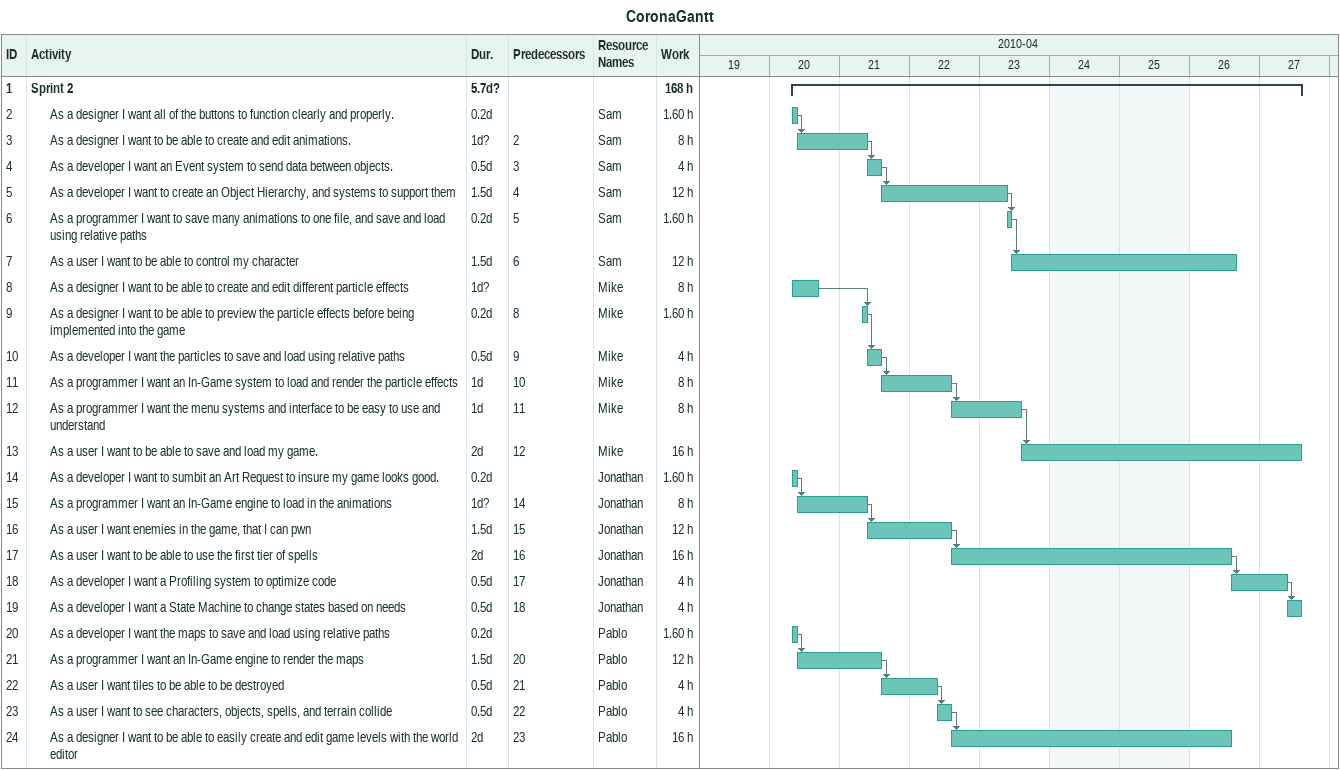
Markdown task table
CoronaGantt

| ID | Level | Task | Duration | Start | Finish | Predecessors | Resources | Work (h) |
|---|---|---|---|---|---|---|---|---|
| 1 | 1 | **Sprint 2** | 5.7d? | 2010-04-20 | 2010-04-27 |  |  | 168 |
| 2 | 2 | As a designer I want all of the buttons to function clearly and properly. | 0.2d | 2010-04-20 | 2010-04-20 |  | Sam | 1.60 |
| 3 | 2 | As a designer I want to be able to create and edit animations. | 1d? | 2010-04-20 | 2010-04-21 | 2 | Sam | 8 |
| 4 | 2 | As a developer I want an Event system to send data between objects. | 0.5d | 2010-04-21 | 2010-04-21 | 3 | Sam | 4 |
| 5 | 2 | As a developer I want to create an Object Hierarchy, and systems to support them | 1.5d | 2010-04-21 | 2010-04-23 | 4 | Sam | 12 |
| 6 | 2 | As a programmer I want to save many animations to one file, and save and load using relative paths | 0.2d | 2010-04-23 | 2010-04-23 | 5 | Sam | 1.60 |
| 7 | 2 | As a user I want to be able to control my character | 1.5d | 2010-04-23 | 2010-04-26 | 6 | Sam | 12 |
| 8 | 2 | As a designer I want to be able to create and edit different particle effects | 1d? | 2010-04-20 | 2010-04-20 |  | Mike | 8 |
| 9 | 2 | As a designer I want to be able to preview the particle effects before being implemented into the game | 0.2d | 2010-04-21 | 2010-04-21 | 8 | Mike | 1.60 |
| 10 | 2 | As a developer I want the particles to save and load using relative paths | 0.5d | 2010-04-21 | 2010-04-21 | 9 | Mike | 4 |
| 11 | 2 | As a programmer I want an In-Game system to load and render the particle effects | 1d | 2010-04-21 | 2010-04-22 | 10 | Mike | 8 |
| 12 | 2 | As a programmer I want the menu systems and interface to be easy to use and understand | 1d | 2010-04-22 | 2010-04-23 | 11 | Mike | 8 |
| 13 | 2 | As a user I want to be able to save and load my game. | 2d | 2010-04-23 | 2010-04-27 | 12 | Mike | 16 |
| 14 | 2 | As a developer I want to sumbit an Art Request to insure my game looks good. | 0.2d | 2010-04-20 | 2010-04-20 |  | Jonathan | 1.60 |
| 15 | 2 | As a programmer I want an In-Game engine to load in the animations | 1d? | 2010-04-20 | 2010-04-21 | 14 | Jonathan | 8 |
| 16 | 2 | As a user I want enemies in the game, that I can pwn | 1.5d | 2010-04-21 | 2010-04-22 | 15 | Jonathan | 12 |
| 17 | 2 | As a user I want to be able to use the first tier of spells | 2d | 2010-04-22 | 2010-04-26 | 16 | Jonathan | 16 |
| 18 | 2 | As a developer I want a Profiling system to optimize code | 0.5d | 2010-04-26 | 2010-04-27 | 17 | Jonathan | 4 |
| 19 | 2 | As a developer I want a State Machine to change states based on needs | 0.5d | 2010-04-27 | 2010-04-27 | 18 | Jonathan | 4 |
| 20 | 2 | As a developer I want the maps to save and load using relative paths | 0.2d | 2010-04-20 | 2010-04-20 |  | Pablo | 1.60 |
| 21 | 2 | As a programmer I want an In-Game engine to render the maps | 1.5d | 2010-04-20 | 2010-04-21 | 20 | Pablo | 12 |
| 22 | 2 | As a user I want tiles to be able to be destroyed | 0.5d | 2010-04-21 | 2010-04-22 | 21 | Pablo | 4 |
| 23 | 2 | As a user I want to see characters, objects, spells, and terrain collide | 0.5d | 2010-04-22 | 2010-04-22 | 22 | Pablo | 4 |
| 24 | 2 | As a designer I want to be able to easily create and edit game levels with the world editor | 2d | 2010-04-22 | 2010-04-26 | 23 | Pablo | 16 |
